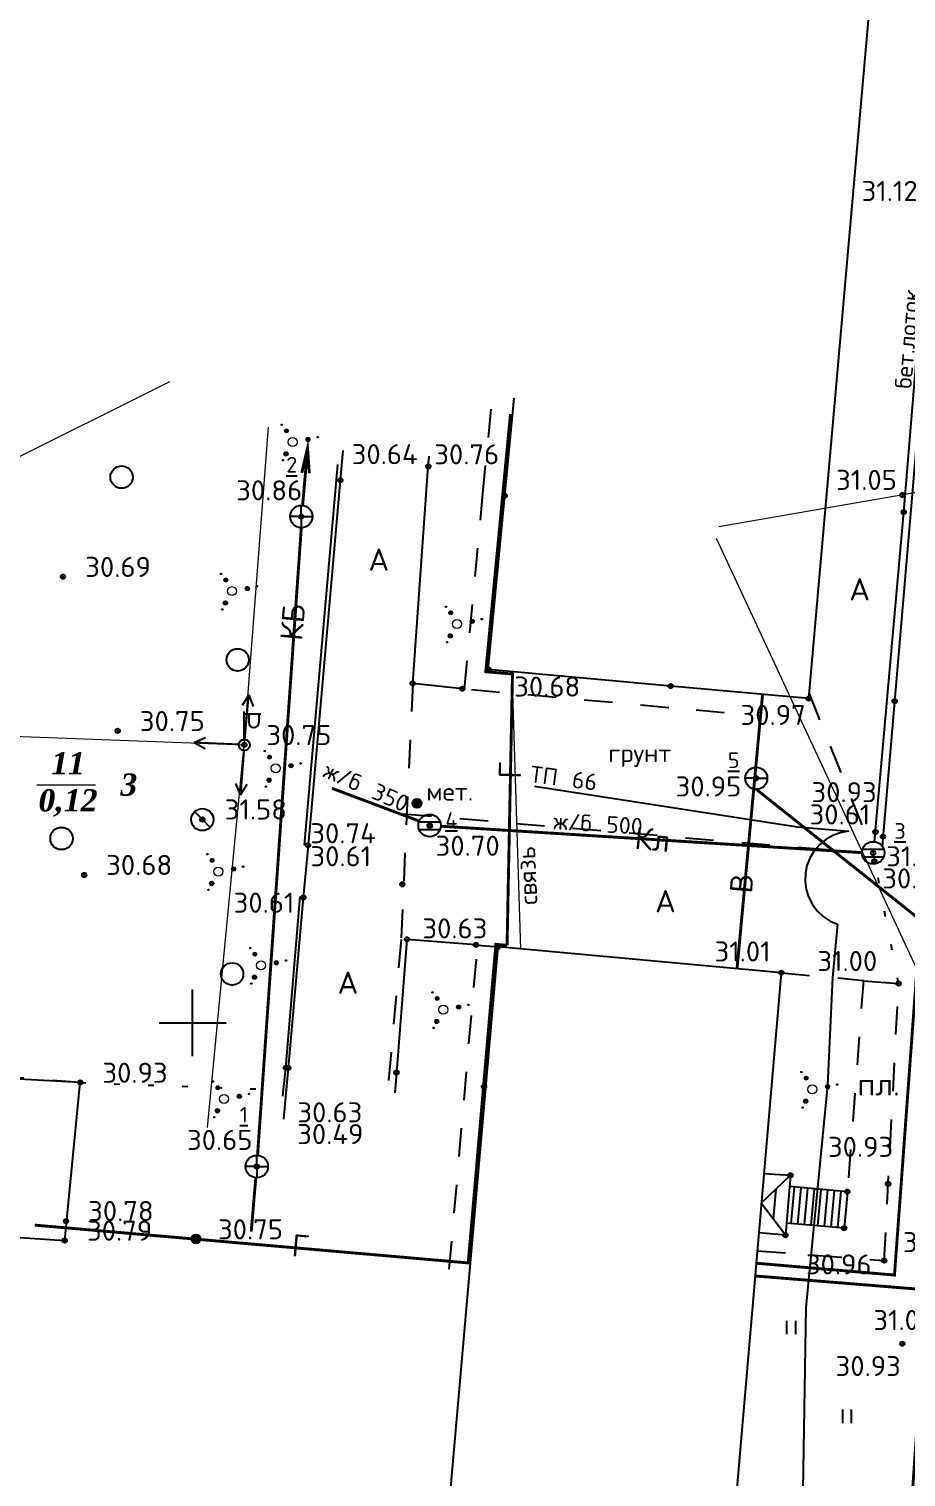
# Model space of a CAD drawing. Extents: x 8328 to 1441992, y -7354 to 642460.
# Drawn here: x 1441842.7 to 1441882, y 642279.6 to 642344.6 of the extents above; entities that cross this region are included whole.
import ezdxf

# ---------------------------------------------------------------- set-up
doc = ezdxf.new("R2010")
doc.units = 0
doc.header["$MEASUREMENT"] = 0
doc.header["$PDMODE"] = 32
doc.header["$PDSIZE"] = 0.2
for name, pattern in [('1220', [10, 8, -2]), ('APC_PRICKAD', [3.05, 0.51, -2.54]), ('APC_STRECKAD', [5.08, 2.54, -2.54]), ('CONTI', [0])]:
    doc.linetypes.add(name, pattern=pattern)
doc.layers.add('10-Газон', color=80, linetype='Continuous', lineweight=35)
for name, color, linetype in [('PI_OTD', 172, 'CONTI'), ('PI_STDEFAULT', 6, 'CONTI'), ('PI_TTDEFAULT', 5, 'CONTI'), ('кабель 6кВ', 1, 'Continuous'), ('Колодцы', 7, 'Continuous'), ('Сетка', 7, 'Continuous')]:
    doc.layers.add(name, color=color, linetype=linetype)
doc.styles.get("Standard").update_dxf_attribs({"font": 'txt.shx'})
doc.styles.add('TIMES', font='timesbd.ttf', dxfattribs={"oblique": 10})
doc.linetypes.add('g5_474_2b', pattern='A,1,-0.25,[33,GUGK_2005.shx,S=1,R=0,X=0,Y=0],-0.25,1', length=2.5)
doc.linetypes.add('Забмет', pattern='A,2.5,[133,ltypeshp.shx,S=0.25,R=0,X=0,Y=0],0.125,[133,ltypeshp.shx,S=0.125,R=0,X=0,Y=0]', length=2.625)
doc.linetypes.add('КЛ-6kB', pattern='A,8,-1,[131,ltypeshp.shx,S=0.75,R=90,X=0.75,Y=-0.75],0.25,[131,ltypeshp.shx,S=0.5625,R=90,X=1.57,Y=-0.56],-1,8,[131,ltypeshp.shx,S=0.5625,R=-90,X=-1.57,Y=0.56],0.25,[131,ltypeshp.shx,S=0.75,R=-90,X=-0.75,Y=0.75]', length=18.5)
doc.linetypes.add('Связь', pattern='A,4,-1,2,[133,ltypeshp.shx,S=0.125,R=0,X=-0.125,Y=0],2,-1', length=10)

# ---------------------------------------------------------------- blocks, each defined once
blk = doc.blocks.new('BL_333')
at = {"color": 0}
for p, q in [((0, -1.5), (0, 1.5)), ((-1.5, 0), (1.5, 0))]:
    blk.add_line(p, q, dxfattribs=at)
blk = doc.blocks.new('HAL_1')
for p, q in [((-0.48, 0.159999), (0.48, 0.159999)), ((-0.47, -0.179999), (0.469999, -0.179999))]:
    blk.add_line(p, q)
blk.add_circle((0.000926, -0.003531), 0.503532)
blk = doc.blocks.new('HAV_1')
for q in [(-0.5, 0), (0.5, 0)]:
    blk.add_line((0, 0), q)
blk.add_circle((0.001846, 0.00381), 0.496193)
blk = doc.blocks.new('A$C53CB0419')
at = {"lineweight": 9}
for centre, radius in [((-0.491, 0.774), 0.03), ((-0.492, 0.779), 0.0248), ((-0.495, 0.784), 0.0194), ((-0.497, 0.789), 0.0145), ((-0.5, 0.794), 0.00807), ((-0.279, 0.5), 0.0852), ((-0.281, 0.51), 0.0751), ((-0.284, 0.518), 0.0662), ((-0.287, 0.527), 0.0572), ((-0.289, 0.536), 0.0483), ((-0.291, 0.545), 0.0387), ((-0.292, 0.555), 0.0288), ((-0.293, 0.562), 0.0218), ((-0.297, 0.57), 0.0134), ((0, 0), 0.202), ((0.686, 0.115), 0.0918), ((0.685, 0.124), 0.0829), ((0.681, 0.13), 0.0756), ((0.678, 0.138), 0.0669), ((0.675, 0.147), 0.058), ((0.673, 0.156), 0.0489), ((0.672, 0.165), 0.0401), ((0.671, 0.174), 0.0314), ((0.67, 0.181), 0.0246), ((0.667, 0.188), 0.0173), ((0.664, 0.193), 0.0107), ((1.116, 0.216), 0.0329), ((1.122, 0.22), 0.0269), ((1.126, 0.225), 0.0199), ((1.133, 0.229), 0.0139), ((1.135, 0.234), 0.00789), ((-0.298, -0.533), 0.0949), ((-0.297, -0.522), 0.0842), ((-0.295, -0.512), 0.0745), ((-0.297, -0.502), 0.0645), ((-0.296, -0.493), 0.0548), ((-0.295, -0.483), 0.0452), ((-0.294, -0.475), 0.0377), ((-0.293, -0.466), 0.0294), ((-0.295, -0.459), 0.0222), ((-0.299, -0.452), 0.0145), ((-0.439, -0.82), 0.0296), ((-0.444, -0.825), 0.0228), ((-0.448, -0.829), 0.0172), ((-0.452, -0.832), 0.0122), ((-0.456, -0.835), 0.00717)]:
    blk.add_circle(centre, radius, dxfattribs=at)
blk = doc.blocks.new('A$C7C126069')
at = {"linetype": 'Continuous', "flags": 128}
for points in [[(-0.19, 0.295), (-0.19, -0.305)], [(0.21, 0.295), (0.21, -0.305)]]:
    blk.add_lwpolyline(points, dxfattribs=at)
blk = doc.blocks.new('HAB_1')
for q in [(-0.5, 0), (0, 0.5), (0, -0.5), (0.5, 0)]:
    blk.add_line((0, 0), q)
blk.add_circle((0.001258, -0.002432), 0.502434)
blk = doc.blocks.new('DEREVO')
blk.add_lwpolyline([(0.033331, -0.499995, -0.033296), (0.033331, -0.499995, -0.033296), (-0.033333, -0.499995)], format="xyb")
blk.add_circle((0, 0), 0.501105)
blk = doc.blocks.new('STBM')
for radius in [0.503939, 0.443938, 0.383935, 0.323938, 0.263935, 0.203937, 0.143936, 0.083937, 0.023936]:
    blk.add_circle((-0.001333, -0.003937), radius)
blk = doc.blocks.new('BL_33')
at = {"color": 0}
for p, q in [((0, 0.25), (0, 1.5)), ((0, 1.4), (0.75, 1.4)), ((0.2, 1.4), (0.2, 1)), ((0.65, 1.4), (0.65, 1))]:
    blk.add_line(p, q, dxfattribs=at)
for radius in [0.25, 0]:
    blk.add_circle((0, 0), radius, dxfattribs=at)
blk.add_arc((0.425, 1), 0.225, 180, 0, dxfattribs=at)
blk = doc.blocks.new('A$C6E254661')
at = {"linetype": 'Continuous'}
for p, q in [((-0.221, -0.116), (-1.991, -1.047)), ((-1.991, -1.047), (-1.665, -0.593)), ((-1.991, -1.047), (-1.432, -1.036))]:
    blk.add_line(p, q, dxfattribs=at)
blk = doc.blocks.new('A$C61A74157')
at = {"linetype": 'Continuous'}
for p, q in [((0.223, 0.113), (2.007, 1.017)), ((2.007, 1.017), (1.448, 1.014)), ((2.007, 1.017), (1.674, 0.568))]:
    blk.add_line(p, q, dxfattribs=at)
blk = doc.blocks.new('HA_1')
for q in [(-0.5, 0), (0.5, 0)]:
    blk.add_line((0, 0), q)
blk.add_circle((0.001846, 0.00381), 0.496193)

msp = doc.modelspace()

# ---------------------------------------------------------------- hatches: boundary and pattern name
at = {"layer": '10-Газон', "linetype": 'Continuous', "lineweight": 15}
h = msp.add_hatch(dxfattribs=at)
h.set_pattern_fill('CROSS', color=256, scale=2.5, style=0)
edge = h.paths.add_edge_path()
edge.add_arc((1441893.815, 642336.416), 3.5, 85.01543, 175.01543)
edge.add_line((1441890.328, 642336.72), (1441886.271, 642290.197))
edge.add_line((1441886.271, 642290.197), (1441888.089, 642288.031))
edge.add_line((1441888.089, 642288.031), (1441884.718, 642249.377))
edge.add_line((1441884.718, 642249.377), (1441883.793, 642238.777))
edge.add_line((1441883.793, 642238.777), (1441868.215, 642227.571))
edge.add_line((1441868.215, 642227.571), (1441887.098, 642236.383))
edge.add_line((1441887.098, 642236.383), (1441888.205, 642249.073))
edge.add_line((1441888.205, 642249.073), (1441891.75, 642289.719))
edge.add_line((1441891.75, 642289.719), (1441889.757, 642289.893))
edge.add_line((1441889.757, 642289.893), (1441893.815, 642336.416))
edge.add_line((1441893.815, 642336.416), (1441916.329, 642334.453))
edge.add_line((1441916.329, 642334.453), (1441894.119, 642339.903))

# ---------------------------------------------------------------- linework, layer by layer
at = {"color": 7, "linetype": 'Continuous'}
for points in [[(1441877.653, 642314.559), (1441883.443, 642380.256), (1441876.04, 642380.881)], [(1441870.57, 642234.02), (1441876.429, 642302.25), (1441863.71, 642303.41)]]:
    msp.add_lwpolyline(points, dxfattribs=at)
at = {"color": 7, "linetype": '1220', "ltscale": 0.5}
msp.add_lwpolyline([(1441875.309, 642289.209, 0.13, 0.13, 0), (1441881.505, 642288.677, 0.13, 0.13, 0), (1441886.03, 642350.445, 0, 0, 0)], format="xyseb", dxfattribs=at)
at = {"color": 7, "linetype": 'Continuous'}
for points, elevation in [([(1441880.604, 642308.129), (1441881.921, 642322.93), (1441883.057, 642336.699), (1441884.117, 642349.557), (1441884.477, 642349.543), (1441883.379, 642336.594), (1441882.256, 642323.205), (1441880.95, 642307.93)], -0.24), ([(1441880.112, 642301.884), (1441881.69, 642301.764)], 0.15), ([(1441875.643, 642293.235), (1441875.643, 642293.235), (1441876.84, 642293.157), (1441876.606, 642290.467), (1441875.411, 642290.572)], 0.15), ([(1441876.606, 642290.467), (1441875.527, 642291.908), (1441876.84, 642293.157)], 0.15), ([(1441876.184, 642292.532), (1441876.066, 642291.188)], 0.15), ([(1441879.39, 642292.42), (1441876.8, 642292.646)], 0.15), ([(1441877, 642292.629), (1441876.857, 642290.995)], 0.15), ([(1441877.298, 642292.603), (1441877.156, 642290.969)], 0.15), ([(1441877.597, 642292.577), (1441877.455, 642290.943)], 0.15), ([(1441877.896, 642292.551), (1441877.754, 642290.917)], 0.15), ([(1441878.195, 642292.525), (1441878.053, 642290.891)], 0.15), ([(1441878.494, 642292.499), (1441878.351, 642290.865)], 0.15), ([(1441878.793, 642292.473), (1441878.65, 642290.839)], 0.15), ([(1441879.092, 642292.446), (1441878.949, 642290.813)], 0.15), ([(1441879.39, 642292.42), (1441879.248, 642290.787)], 0.15), ([(1441879.248, 642290.787), (1441876.653, 642291.013)], 0.15)]:
    msp.add_lwpolyline(points, dxfattribs=dict(at, elevation=elevation))
at = {"color": 8, "linetype": 'Continuous', "lineweight": 9}
for points in [[(1441983.667, 642341.384), (1441873.626, 642322.267)], [(1441818.802, 642313.742), (1441848.973, 642328.787)], [(1441850.666, 642295.3), (1441852.32, 642312.48), (1441853.41, 642326.741)], [(1441814.27, 642284.44), (1441818.82, 642313.74), (1441852.32, 642312.48)]]:
    msp.add_lwpolyline(points, dxfattribs=at)
at = {"color": 7, "linetype": 'APC_STRECKAD', "ltscale": 0.5}
for points in [[(1441873.865, 642313.917), (1441871.371, 642314.144), (1441862.201, 642314.984), (1441863.034, 642323.753), (1441863.451, 642328.14)], [(1441859.88, 642315.24), (1441859.355, 642303.743), (1441858.745, 642296.832)], [(1441877.673, 642314.781), (1441880.359, 642308.096)], [(1441859.465, 642309.385), (1441880.043, 642307.643)], [(1441861.522, 642288.94), (1441862.793, 642303.49)], [(1441862.793, 642303.49), (1441863.71, 642303.41)], [(1441875.341, 642289.769), (1441881.044, 642289.326), (1441881.69, 642301.764)], [(1441844.96, 642297.32), (1441830.82, 642298.43), (1441827.06, 642298.6), (1441825.02, 642298.92), (1441824.27, 642291.22), (1441834.94, 642290.79)]]:
    msp.add_lwpolyline(points, dxfattribs=at)
at = {"linetype": 'Continuous'}
for points in [[(1441877.658, 642314.559), (1441871.46, 642315.12), (1441863.27, 642315.87), (1441864.01, 642323.66), (1441864.427, 642328.047)], [(1441856.745, 642325.696), (1441856.63, 642324.36), (1441855.18, 642307.97), (1441854.97, 642305.63), (1441854.29, 642297.98), (1441854.085, 642295.674)], [(1441857.75, 642235.19), (1441863.71, 642303.41)]]:
    msp.add_lwpolyline(points, dxfattribs=at)
at = {"color": 5, "linetype": 'Continuous', "ltscale": 0.5, "const_width": 0.13}
for points in [[(1441864.115, 642303.477), (1441864.358, 642315.663), (1441863.159, 642315.764), (1441864.269, 642327.336)], [(1441842.916, 642290.92), (1441842.916, 642290.92), (1441842.916, 642290.92), (1441862.372, 642289.222), (1441863.614, 642303.526), (1441864.115, 642303.477)]]:
    msp.add_lwpolyline(points, dxfattribs=at)
at = {"color": 32, "linetype": '1220', "lineweight": 9, "ltscale": 0.5, "const_width": 0.13}
for points in [[(1441854.901, 642324.694), (1441855.158, 642325.799), (1441855.24, 642324.677)], [(1441852.632, 642290.631), (1441852.837, 642293.049)]]:
    msp.add_lwpolyline(points, dxfattribs=at)
for points, elevation in [([(1441854.938, 642323.229), (1441855.131, 642325.46)], 30.86), ([(1441852.915, 642294.051), (1441854.879, 642322.232)], 30.65), ([(1441860.174, 642309.058), (1441856.258, 642310.53)], 30.7), ([(1441880.043, 642307.643), (1441861.14, 642308.829)], 0.44)]:
    msp.add_lwpolyline(points, dxfattribs=dict(at, elevation=elevation))
at = {"color": 7, "linetype": 'Забмет', "lineweight": 25, "flags": 128}
for points in [[(1441862.11, 642315), (1441859.88, 642315.24), (1441860.58, 642324.98), (1441860.613, 642325.443)], [(1441855.018, 642307.973), (1441856.513, 642325.065)], [(1441854.054, 642296.711), (1441854.19, 642297.98), (1441854.834, 642305.653)], [(1441862.72, 642303.5), (1441859.62, 642303.75), (1441859.15, 642297.77), (1441859.078, 642296.86)]]:
    msp.add_lwpolyline(points, dxfattribs=at)
at = {"color": 8, "linetype": 'Continuous', "lineweight": 9, "elevation": 33.1}
msp.add_lwpolyline([(1441910.88, 642241.47), (1441873.515, 642321.75)], dxfattribs=at)
at = {"color": 7, "linetype": 'Связь', "lineweight": 13, "flags": 128}
msp.add_lwpolyline([(1441864.739, 642303.316), (1441864.344, 642315.772)], dxfattribs=at)
at = {"color": 92, "linetype": '1220', "ltscale": 0.5, "const_width": 0.13}
for points, elevation in [([(1441874.437, 642302.424), (1441874.437, 642302.424), (1441875.583, 642314.747)], 0.15), ([(1441882.077, 642275.532), (1441884.013, 642303.548), (1441875.299, 642310.488)], 0.11)]:
    msp.add_lwpolyline(points, dxfattribs=dict(at, elevation=elevation))
at = {"color": 7, "linetype": 'APC_PRICKAD', "ltscale": 0.5, "flags": 128}
for points in [[(1441881.69, 642301.764), (1441880.643, 642307.135)], [(1441844.96, 642297.32), (1441854.083, 642296.986)]]:
    msp.add_lwpolyline(points, dxfattribs=at)
at = {"color": 7, "linetype": 'APC_STRECKAD', "ltscale": 0.5, "elevation": 0.15}
msp.add_lwpolyline([(1441876.429, 642302.25), (1441880.113, 642301.909), (1441879.39, 642292.42)], dxfattribs=at)
at = {"color": 7, "linetype": 'g5_474_2b', "flags": 128}
msp.add_lwpolyline([(1441835.98, 642290.78), (1441844.26, 642290.23), (1441844.96, 642297.32), (1441825.523, 642298.38), (1441825, 642291.39), (1441834.94, 642290.79)], dxfattribs=at)
at = {"color": 7, "linetype": '1220', "ltscale": 0.5, "const_width": 0.13, "elevation": 0.24}
msp.add_lwpolyline([(1441883.911, 642287.936), (1441875.26, 642288.636)], dxfattribs=at)
at = {"layer": 'PI_STDEFAULT', "color": 7}
for p in [(1441881.86, 642323.7, 31.05), (1441854.88, 642322.73, 30.86), (1441881.921, 642322.93, -0.15), (1441877.653, 642314.559), (1441881.513, 642314.442, 0.08), (1441875.293, 642310.985), (1441860.64, 642308.86, 30.7), (1441880.654, 642308.568, -0.24), (1441880.987, 642308.363, 0.08), (1441880.548, 642307.627, 0.44), (1441880.604, 642307.257, 0.1), (1441859.41, 642306.22, 30.61), (1441863.71, 642303.41), (1441876.429, 642302.25, 0.15), (1441881.69, 642301.764, 0.15), (1441852.88, 642293.55, 30.65), (1441876.84, 642293.157, 0.15), (1441881.223, 642292.774), (1441879.39, 642292.42, 0.15), (1441879.248, 642290.787, 0.15), (1441876.606, 642290.467, 0.15), (1441881.044, 642289.326), (1441881.861, 642285.594, 0.08)]:
    msp.add_point(p, dxfattribs=at)
at = {"layer": 'PI_TTDEFAULT', "color": 7}
for p in [(1441860.58, 642324.98), (1441856.63, 642324.36), (1441864.01, 642323.66), (1441844.18, 642320.03), (1441863.27, 642315.87), (1441859.88, 642315.24), (1441862.11, 642315), (1441871.46, 642315.12), (1441846.64, 642313.11), (1441852.32, 642312.48), (1441860.07, 642309.86), (1441850.44, 642309.13), (1441860.65, 642308.84), (1441855.18, 642307.97), (1441845.13, 642306.64), (1441854.97, 642305.63), (1441859.62, 642303.75), (1441862.72, 642303.5), (1441863.71, 642303.41), (1441854.19, 642297.98), (1441854.29, 642297.98), (1441859.15, 642297.77), (1441844.96, 642297.32), (1441863.08, 642297.13), (1441844.32, 642291.1), (1441844.26, 642290.23), (1441850.15, 642290.29)]:
    msp.add_point(p, dxfattribs=at)
at = {"layer": 'кабель 6кВ', "linetype": 'КЛ-6kB', "ltscale": 0.75}
msp.add_lwpolyline([(1441865.345, 642310.62), (1441877.146, 642308.805), (1441879.437, 642308.603), (1441879.074, 642308.537), (1441878.732, 642308.412), (1441878.419, 642308.232), (1441878.135, 642307.998), (1441877.895, 642307.718), (1441877.705, 642307.4), (1441877.576, 642307.065), (1441877.505, 642306.716), (1441877.493, 642306.343), (1441877.543, 642305.987), (1441877.648, 642305.652), (1441877.821, 642305.315), (1441878.036, 642305.029), (1441878.305, 642304.776), (1441878.615, 642304.572), (1441878.941, 642304.428), (1441878.719, 642302.038), (1441878.498, 642297.198), (1441877.528, 642287.223), (1441877.358, 642277.217)], dxfattribs=at)

# ---------------------------------------------------------------- block references
at = {"color": 7, "linetype": 'Continuous'}
for name, p in [('A$C53CB0419', (1441854.492, 642326.077)), ('A$C53CB0419', (1441851.771, 642319.382)), ('A$C53CB0419', (1441861.865, 642317.908)), ('A$C53CB0419', (1441853.729, 642311.429)), ('A$C53CB0419', (1441851.154, 642306.794)), ('A$C53CB0419', (1441853.074, 642302.581)), ('A$C53CB0419', (1441861.258, 642300.594)), ('A$C53CB0419', (1441851.411, 642296.587)), ('A$C53CB0419', (1441877.817, 642297.015)), ('A$C7C126069', (1441876.85, 642286.331)), ('A$C7C126069', (1441879.357, 642282.34))]:
    msp.add_blockref(name, p, dxfattribs=at)
at = {"color": 7}
for name, p in [('DEREVO', (1441846.813, 642324.502)), ('DEREVO', (1441852.022, 642316.298)), ('BL_33', (1441852.32, 642312.48)), ('DEREVO', (1441844.116, 642308.277)), ('DEREVO', (1441851.775, 642302.196))]:
    msp.add_blockref(name, p, dxfattribs=at)
at = {"color": 7, "linetype": 'Continuous'}
for name, rotation in [('A$C61A74157', 58.10417451378871), ('A$C61A74157', 150.3154415192298), ('A$C6E254661', 58.10417451378871)]:
    msp.add_blockref(name, (1441852.32, 642312.48), dxfattribs=dict(at, rotation=rotation))
at = {"color": 7, "rotation": 135.0000000003684}
msp.add_blockref('HA_1', (1441850.44, 642309.13), dxfattribs=at)
at = {"color": 7, "xscale": 0.4000000000232831, "yscale": 0.4000000000232831}
for p in [(1441860.071, 642309.862), (1441850.151, 642290.292)]:
    msp.add_blockref('STBM', p, dxfattribs=at)
at = {"layer": 'Колодцы', "color": 7}
for name, p in [('HAB_1', (1441854.879, 642322.732, 30.86)), ('HAV_1', (1441875.297, 642310.98)), ('HAL_1', (1441860.637, 642308.866, 30.7)), ('HAL_1', (1441880.545, 642307.633, 0.44)), ('HAB_1', (1441852.879, 642293.552, 30.65))]:
    msp.add_blockref(name, p, dxfattribs=at)
at = {"layer": 'Сетка', "color": 92}
msp.add_blockref('BL_333', (1441850, 642300), dxfattribs=at)

# ---------------------------------------------------------------- texts
at = {"color": 7}
for s, height, rotation, p in [('бет.лоток', 0.75, 85.10747, (1441882.258, 642328.444)), ('ж/б 350', 0.75, 336.14084, (1441855.803, 642311.067)), ('ТП 66', 0.75, 352.57526, (1441865.114, 642310.807)), ('ж/б 500', 0.75, 356.35923, (1441866.177, 642308.693)), ('связь', 0.8, 92.56575, (1441865.483, 642305.311))]:
    msp.add_text(s, height=height, rotation=rotation, dxfattribs=at).set_placement(p)
for s, height, p in [('%%U2', 0.7, (1441854.201, 642324.706)), ('А', 1, (1441857.89, 642320.301)), ('А', 1, (1441879.474, 642318.968)), ('грунт', 0.8, (1441868.659, 642311.71)), ('%%U5', 0.7, (1441874.022, 642311.441)), ('мет.', 0.8, (1441860.487, 642309.978)), ('%%U4', 0.7, (1441861.342, 642308.76)), ('%%U3', 0.7, (1441881.498, 642308.266)), ('А', 1, (1441870.757, 642304.962)), ('А', 1, (1441856.503, 642301.304)), ('пл.', 1, (1441879.839, 642296.737)), ('%%U1', 0.7, (1441852.117, 642295.53))]:
    msp.add_text(s, height=height, dxfattribs=at).set_placement(p)
for s, rotation, p in [('КБ', 84.97644, (1441854.914, 642317.121)), ('Г', 88.73359, (1441864.736, 642310.942)), ('Кл', 354.32668, (1441869.803, 642307.818)), ('В', 85.5017, (1441875.104, 642305.789)), ('Г', 355.01433, (1441854.412, 642289.523))]:
    msp.add_text(s, height=1, rotation=rotation).set_placement(p)
at = {"color": 7, "lineweight": 13, "char_height": 1, "attachment_point": 5, "style": 'TIMES'}
for s, insert, width in [('11\\P{\\O0,12}', (1441844.327, 642310.707), 2.86402), ('3', (1441847.055, 642310.69), 2.13854)]:
    msp.add_mtext(s, dxfattribs=dict(at, insert=insert, width=width))
at = {"layer": 'PI_OTD', "color": 7}
for s, p in [('31.12', (1441880.03, 642336.899)), ('30.64', (1441857.141, 642325.082)), ('30.76', (1441860.846, 642325.075)), ('31.05', (1441878.883, 642323.927)), ('30.86', (1441851.956, 642323.46)), ('30.69', (1441845.18, 642320.02)), ('30.68', (1441864.436, 642314.648)), ('30.97', (1441874.595, 642313.374)), ('30.75', (1441847.63, 642313.1)), ('30.75', (1441853.31, 642312.47)), ('30.95', (1441871.679, 642310.163)), ('30.93', (1441877.779, 642309.907)), ('31.58', (1441851.44, 642309.13)), ('30.61', (1441877.692, 642308.907)), ('30.74', (1441855.283, 642308.063)), ('30.70', (1441860.908, 642307.5)), ('30.61', (1441855.288, 642307.03)), ('31.29', (1441881.134, 642307.028)), ('30.68', (1441846.12, 642306.64)), ('30.95', (1441880.956, 642306.034)), ('30.61', (1441851.842, 642304.944)), ('30.63', (1441860.314, 642303.791)), ('31.01', (1441873.428, 642302.756)), ('31.00', (1441878.042, 642302.326)), ('30.93', (1441845.95, 642297.31)), ('30.63', (1441854.701, 642295.534)), ('30.49', (1441854.694, 642294.556)), ('30.65', (1441849.748, 642294.294)), ('30.93', (1441878.519, 642293.982)), ('30.78', (1441845.31, 642291.1)), ('30.79', (1441845.26, 642290.22)), ('30.75', (1441851.14, 642290.28)), ('31.12', (1441881.883, 642289.707)), ('30.96', (1441877.529, 642288.705)), ('31.09', (1441880.554, 642286.207)), ('30.93', (1441878.861, 642284.143))]:
    msp.add_text(s, height=0.9, dxfattribs=at).set_placement(p)

doc.saveas('drawing.dxf')
